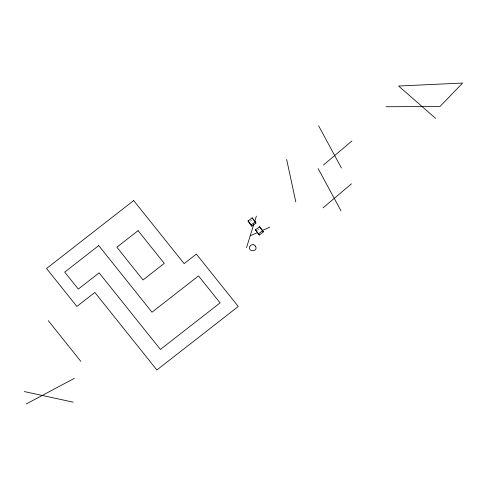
<?xml version="1.0" encoding="UTF-8"?>
<svg xmlns="http://www.w3.org/2000/svg" width="487" height="487" viewBox="0 0 487 487"><rect width="100%" height="100%" fill="white"/><g stroke="black" fill="none" stroke-linecap="round" stroke-linejoin="round"><path stroke-width="0.37" stroke-dasharray="2.44 1.83" d="M249.928 221.378L252.254 219.564M257.331 230.241L259.078 228.884"/><path stroke-width="0.73" d="M249.934 246.319C247.122 252.436 258.737 252.059 255.474 246.112M246.544 247.573L253.904 223.99M254.792 221.128L256.351 216.131M250.001 246.203L251.201 245.034L252.984 244.632M323.447 165.038L351.912 140.993M322.997 207.876L351.462 183.83M248.09 221.025L252.163 217.853L255.285 221.755L255.955 223.016L251.882 226.187L248.09 221.025L251.882 226.187M251.213 224.927L255.285 221.755M255.498 229.888L259.565 226.717L262.688 230.619L263.357 231.879L259.291 235.051L255.498 229.888L259.291 235.051M258.615 233.79L262.688 230.619M26.274 403.96L74.304 378.356M250.227 235.763L257.653 232.506M262.377 230.436L269.798 227.179M386.027 106.744L440.029 106.452L462.65 83.04L398.622 86.022L435.646 118.402M253.112 244.644L254.451 245.101L255.492 246.142M24.35 391.572L73.184 402.177M263.357 231.879L259.565 226.717M253.727 220.227L252.163 217.853M255.066 221.902L255.955 223.016M48.286 320.659L80.824 361.336M318.614 125.786L341.442 168.027M318.163 168.624L340.991 210.865M286.642 159.438L295.804 201.91M133.681 200.547L46.551 268.507L76.891 306.439L94.843 292.437L156.875 369.986L238.277 306.493L196.358 254.092L184.135 263.625L133.681 200.547M98.727 245.588L64.722 272.111L78.31 289.089L99.135 272.848L160.412 349.447L220.1 302.89L198.519 275.916L152.005 312.197L98.727 245.588M138.083 230.661L116.856 247.213L143.038 279.946L164.259 263.388L138.083 230.661"/></g></svg>
